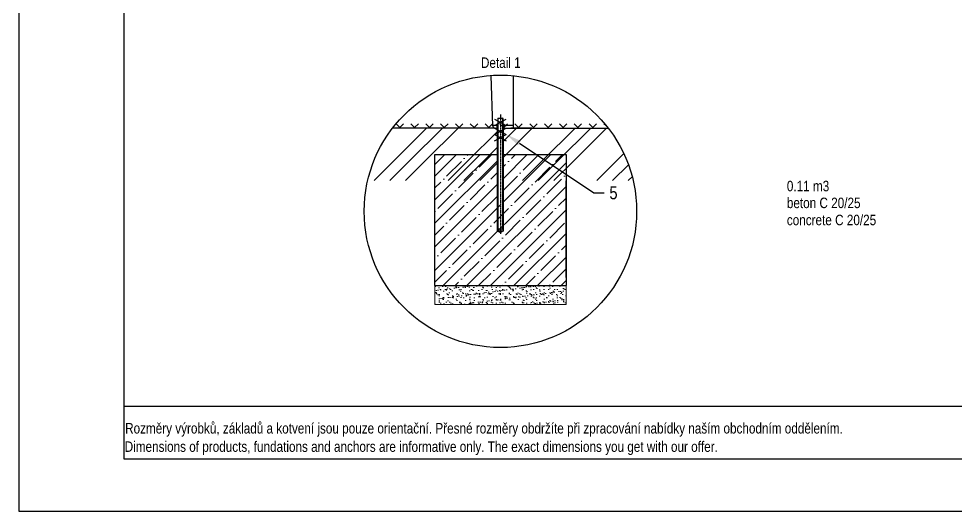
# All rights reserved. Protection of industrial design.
# Model space of a CAD drawing. Header units: millimetres. Extents: x 22162 to 28102, y 3160 to 7360.
# Drawn here: x 22162 to 25735, y 3160 to 5037 of the extents above; entities that cross this region are included whole.
import ezdxf
from ezdxf import colors
from ezdxf.entities.mleader import LeaderData, LeaderLine
from ezdxf.lldxf.tags import DXFTag
from ezdxf.math import Vec2, Vec3

# ---------------------------------------------------------------- set-up
doc = ezdxf.new("R2010")
doc.units = ezdxf.units.MM
doc.header["$LTSCALE"] = 0.3
doc.linetypes.add('DashDot', pattern=[15, 9, -3, 0, -3])
doc.layers.add('Nekreslit', color=6, linetype='Continuous', plot=False)
doc.layers.add('SRAFY', color=251, linetype='Continuous', lineweight=13)
doc.styles.add('SEACAD_Arial', font='arial.ttf', dxfattribs={"width": 0.8})
tags = doc.linetypes.add('HIDDEN2', pattern=[4.7625, 3.175, -1.5875]).pattern_tags.tags
tags[6:7] = [DXFTag(74, 4), DXFTag(75, 0), DXFTag(340, '0'), DXFTag(46, 0.0), DXFTag(50, 0.0), DXFTag(44, 0.0), DXFTag(45, 0.0)]
tags[4:5] = [DXFTag(74, 4), DXFTag(75, 0), DXFTag(340, '0'), DXFTag(46, 0.0), DXFTag(50, 0.0), DXFTag(44, 0.0), DXFTag(45, 0.0)]

msp = doc.modelspace()

# ---------------------------------------------------------------- hatches: boundary and pattern name
at = {"layer": 'SRAFY'}
h = msp.add_hatch(dxfattribs=at)
h.set_pattern_fill('GOST_GROUND', color=256, scale=20)
h.set_pattern_definition([(45, (16518.93, 250.83), (282.8427, -2e-14), [400]), (45, (16578.93, 250.83), (282.8427, -2e-14), [400]), (45, (16638.93, 250.83), (282.8427, -2e-14), [400])])
h.paths.add_polyline_path([(23987.9, 4620), (23965.9, 4620), (23587, 4620, 0.107975), (23492.1, 4419.7), (23747.9, 4419.7), (23987.9, 4419.7)])
h.paths.add_polyline_path([(24408.9, 4620), (24029.9, 4620), (24007.9, 4620), (24007.9, 4419.7), (24247.9, 4419.7), (24503.7, 4419.7, 0.107975)])
h = msp.add_hatch(dxfattribs=at)
h.set_pattern_fill('TERACO', color=256, scale=20)
h.set_pattern_definition([(45, (15751.334, -694.68), (-28.28427, 28.28427), [20, -20]), (135, (15807.902, -694.68), (-28.28427, -28.28427), [20, -20])])
h.paths.add_polyline_path([(23596.1, 4620), (23596.1, 4643), (24399.7, 4643), (24399.7, 4620)])
h = msp.add_hatch(dxfattribs=at)
h.set_pattern_fill('ANSI35', color=256, scale=10)
h.set_pattern_definition([(45, (16518.933, 350.8), (-44.9013, 44.90127), []), (45, (16563.835, 350.8), (-44.9013, 44.90127), [79.375, -15.875, 0, -15.875])])
h.paths.add_polyline_path([(24247.9, 4519.7), (24007.9, 4519.7), (24007.9, 4328.7), (23987.9, 4328.7), (23987.9, 4519.7), (23747.9, 4519.7), (23747.9, 4019.7), (24247.9, 4019.7)])
h = msp.add_hatch(dxfattribs=at)
h.set_pattern_fill('AR-SAND', color=256, scale=0.5)
h.set_pattern_definition([(37.5, (17146.961, -1242.298), (-0.800016, 24.47066), [0, -19.304, 0, -21.59, 0, -20.6375]), (7.5, (17146.96, -1242.3), (22.47616, 35.84126), [0, -10.414, 0, -17.399, 0, -6.6675]), (327.5, (17131.34, -1242.298), (39.54962, 0.07186), [0, -6.35, 0, -22.86, 0, -29.845]), (317.5, (17131.34, -1242.3), (38.17782, 11.14647), [0, -3.175, 0, -14.986, 0, -17.145])])
h.paths.add_polyline_path([(24247.9, 4017.8), (23747.9, 4017.8), (23747.9, 3947.8), (24247.9, 3947.8)])

# ---------------------------------------------------------------- linework, layer by layer
at = {"color": 7, "linetype": 'Continuous'}
for p, q in [((23969.6, 4627.7), (23962.9, 4820.8)), ((24045.9, 4819.7), (24045.9, 4620)), ((23977.6, 4620), (23987.9, 4620)), ((23747.9, 4019.7), (23747.9, 4519.7)), ((23747.9, 4519.7), (23987.9, 4519.7)), ((24007.9, 4519.7), (24247.9, 4519.7)), ((24247.9, 4519.7), (24247.9, 4019.7)), ((24247.9, 4298.7), (24247.9, 4418.7)), ((24247.9, 4050.4), (24247.9, 4418.7)), ((23747.9, 4019.7), (24247.9, 4019.7))]:
    msp.add_line(p, q, dxfattribs=at)
for p, q in [((23975.4, 4654.3), (24020.4, 4630.3)), ((23975.4, 4630.3), (24020.4, 4654.3)), ((23989.5, 4658), (24006.3, 4658)), ((23977.6, 4620), (23587, 4620)), ((23975.4, 4620), (24020.4, 4596)), ((23975.4, 4596), (24020.4, 4620)), ((24007.9, 4620), (24408.9, 4620)), ((24117.9, 4620), (24037.9, 4620)), ((23975.4, 4596), (24020.4, 4572)), ((23975.4, 4572), (24020.4, 4596)), ((23985.9, 4228.7), (23997.9, 4221.8)), ((24009.9, 4228.7), (23997.9, 4221.8))]:
    msp.add_line(p, q)
at = {"color": 7, "linetype": 'HIDDEN2'}
for p, q in [((23989.5, 4658), (23987.9, 4656.4)), ((24007.9, 4656.4), (23987.9, 4656.4)), ((24007.9, 4656.4), (24006.3, 4658)), ((23985.9, 4620), (23985.9, 4419.7)), ((23987.9, 4620), (23987.9, 4620)), ((24007.9, 4620), (24007.9, 4620)), ((24009.9, 4419.7), (24009.9, 4620)), ((23985.9, 4419.7), (23985.9, 4228.7)), ((24009.9, 4228.7), (24009.9, 4419.7)), ((23985.9, 4228.7), (24009.9, 4228.7)), ((23987.9, 4236.3), (24007.9, 4236.3)), ((23987.9, 4236.3), (23989.5, 4234.7)), ((23997.9, 4234.7), (23989.5, 4234.7)), ((24006.3, 4234.7), (23997.9, 4234.7)), ((24006.3, 4234.7), (24007.9, 4236.3))]:
    msp.add_line(p, q, dxfattribs=at)
at = {"color": 7}
for p, q in [((23987.9, 4656.4), (23987.9, 4236.3)), ((24007.9, 4236.3), (24007.9, 4656.4))]:
    msp.add_line(p, q, dxfattribs=at)
at = {"lineweight": 15}
for p, q in [((23989.5, 4658), (23989.5, 4234.7)), ((24006.3, 4234.7), (24006.3, 4658)), ((24147.9, 4620), (24047.9, 4620))]:
    msp.add_line(p, q, dxfattribs=at)
at = {"linetype": 'DashDot', "lineweight": 30}
msp.add_line((23997.9, 4672.1), (23997.9, 4217.3), dxfattribs=at)
at = {"linetype": 'HIDDEN2', "ltscale": 0.1}
for p, q in [((23987.9, 4630), (23969.6, 4630)), ((24045.9, 4630), (24007.9, 4630))]:
    msp.add_line(p, q, dxfattribs=at)
at = {"color": 7, "linetype": 'HIDDEN2', "ltscale": 0.1}
for p, q in [((23983.9, 4630), (23983.9, 4620)), ((24011.9, 4620), (24011.9, 4630))]:
    msp.add_line(p, q, dxfattribs=at)
at = {"color": 7, "linetype": 'Continuous'}
msp.add_circle((23997.9, 4302.8), 519.1, dxfattribs=at)
msp.add_arc((23977.6, 4628), 8, 182, 270, dxfattribs=at)
at = {"layer": 'Nekreslit'}
msp.add_line((22562.1, 3559.6), (26602.1, 3559.6), dxfattribs=at)
for points in [[(22162.1, 3159.6), (28102.1, 3159.6), (28102.1, 7359.6), (22162.1, 7359.6)], [(22562.1, 3359.6), (26602.1, 3359.6), (26602.1, 6959.6), (22562.1, 6959.6)]]:
    msp.add_lwpolyline(points, close=True, dxfattribs=at)
at = {"layer": 'SRAFY'}
for p, q in [((23747.9, 4019.7), (23747.9, 3947.8)), ((24247.9, 4019.7), (24247.9, 3947.8)), ((23747.9, 3947.8), (24247.9, 3947.8))]:
    msp.add_line(p, q, dxfattribs=at)

# ---------------------------------------------------------------- texts
at = {"style": 'SEACAD_Arial', "width": 0.8}
for s, height, p in [('0.11 m3', 40, (25089.6, 4379.2)), ('beton C 20/25', 40, (25089.6, 4315)), ('concrete C 20/25', 40, (25089.6, 4249.8)), ('Rozměry výrobků, základů a kotvení jsou pouze orientační. Přesné rozměry obdržíte při zpracování nabídky naším obchodním oddělením.', 39.9982, (22567.5, 3455.9)), ('Dimensions of products, fundations and anchors are informative only. The exact dimensions you get with our offer.', 39.9982, (22565.9, 3386))]:
    msp.add_text(s, height=height, dxfattribs=at).set_placement(p)
at = {"insert": (23923.7, 4889.4), "char_height": 40, "attachment_point": 1, "style": 'SEACAD_Arial'}
msp.add_mtext_dynamic_manual_height_columns('Detail 1', width=226.121, gutter_width=200, heights=[0], dxfattribs=at)

# ---------------------------------------------------------------- leaders
ml = msp.add_multileader_mtext('Standard')
ml.set_content('5', color=256, style='SEACAD_Arial')
ml.set_leader_properties()
ml.build(insert=Vec2(0, 0))
ml.multileader.update_dxf_attribs({"text_right_attachment_type": 6, "dogleg_length": 2, "arrow_head_size": 60, "scale": 20})
ctx = ml.context
ctx.base_point, ctx.scale, ctx.char_height, ctx.arrow_head_size, ctx.landing_gap_size, ctx.plane_origin = Vec3(24393.3, 4373.2), 20, 50, 60, 20, Vec3(23882.6, 4511)
ctx.right_attachment = 6
notes = []
notes.append((ctx, [(0, (1, 1, 0), (24353.3, 4373.2), (1, 0), 40, [(0, [(24020.4, 4596)], 0, [])])]))
ctx.mtext.insert, ctx.mtext.flow_direction = Vec3(24413.3, 4398.6), 5
for ctx, leaders in notes:
    for number, flags, end, landing, length, lines in leaders:
        leader = LeaderData()
        leader.index, (leader.has_last_leader_line, leader.has_dogleg_vector, leader.attachment_direction) = number, flags
        leader.last_leader_point, leader.dogleg_vector, leader.dogleg_length = Vec3(end), Vec3(landing), length
        for number, points, colour, breaks in lines:
            line = LeaderLine()
            line.index, line.vertices, line.color, line.breaks = number, Vec3.list(points), colors.encode_raw_color(colour), breaks
            leader.lines.append(line)
        ctx.leaders.append(leader)

doc.saveas('drawing.dxf')
